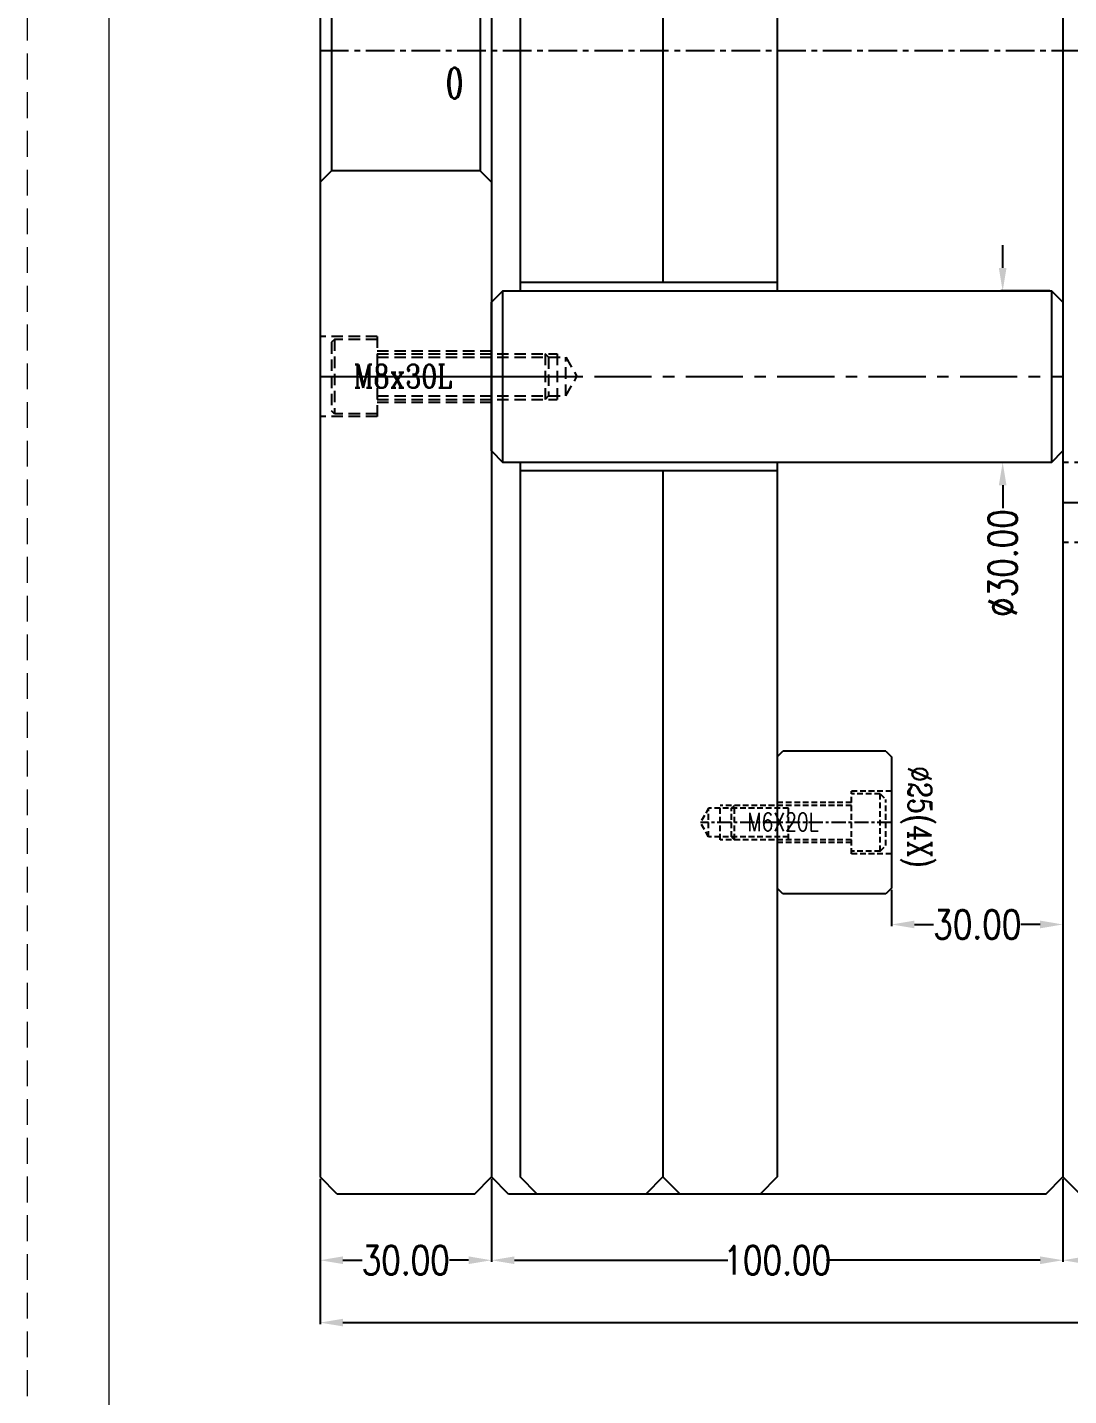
# Model space of a CAD drawing. Header units: millimetres. Extents: x 29875 to 31218, y -21313 to -20364.
# Drawn here: x 29875.5 to 30057.7, y -20852.5 to -20613.2 of the extents above; entities that cross this region are included whole.
import ezdxf

# ---------------------------------------------------------------- set-up
doc = ezdxf.new("R2010")
doc.units = ezdxf.units.MM
doc.header["$LTSCALE"] = 8
for name, pattern in [('CENTER', [2, 1.25, -0.25, 0.25, -0.25]), ('CENTER2', [1.125, 0.75, -0.125, 0.125, -0.125]), ('DASHED', [0.75, 0.5, -0.25]), ('HIDDEN', [0.375, 0.25, -0.125]), ('HIDDEN2', [0.1875, 0.125, -0.0625])]:
    doc.linetypes.add(name, pattern=pattern)
doc.layers.get('DEFPOINTS').update_dxf_attribs({"color": 6})
for name, color, linetype in [('CL', 1, 'Continuous'), ('Layer3', 3, 'Continuous'), ('SCREW', 52, 'HIDDEN'), ('SP', 3, 'Continuous')]:
    doc.layers.add(name, color=color, linetype=linetype)
doc.layers.add('dim', color=3, linetype='Continuous', lineweight=15)
doc.layers.add('MBOM-ASSIS-LAYER', color=71, linetype='Continuous', lineweight=9)
doc.styles.add('ROMANC', font='RomanC.ttf', dxfattribs={"width": 0.8, "height": 7})
doc.styles.get("Standard").update_dxf_attribs({"font": 'txt.shx', "width": 0.8, "bigfont": 'chineset.shx'})
doc.styles.add('txt', font='txt.shx', dxfattribs={"width": 0.75, "height": 3.2})
doc.dimstyles.new('ISO-25', dxfattribs={"dimtxt": 5, "dimasz": 4, "dimexe": 0.3, "dimexo": 0.3, "dimtad": 0, "dimzin": 1, "dimdsep": 46, "dimtxsty": 'Standard', "dimcen": 0, "dimclrd": 3, "dimclre": 3, "dimclrt": 3, "dimazin": 0, "dimtfac": 1, "dimtofl": 0, "dimtmove": 0, "dimatfit": 0, "dimfxl": 0, "dimarcsym": 0})

# ---------------------------------------------------------------- blocks, each defined once
blk = doc.blocks.new('*D26982')
at = {"layer": 'DEFPOINTS', "color": 0}
for p in [(30056.71, -20814.24), (30166.71, -20814.24), (30166.71, -20828.8)]:
    blk.add_point(p, dxfattribs=at)
at = {"layer": 'dim', "color": 3, "lineweight": -2}
for p, q in [((30056.71, -20814.54), (30056.71, -20829.1)), ((30166.71, -20814.54), (30166.71, -20829.1)), ((30060.71, -20828.8), (30103.41, -20828.8)), ((30162.71, -20828.8), (30120, -20828.8))]:
    blk.add_line(p, q, dxfattribs=at)
at = {"layer": 'dim', "color": 3}
for points in [[(30060.71, -20828.13), (30060.71, -20829.47), (30056.71, -20828.8)], [(30162.71, -20829.47), (30162.71, -20828.13), (30166.71, -20828.8)]]:
    blk.add_solid(points, dxfattribs=at)
at = {"layer": 'dim', "color": 3, "insert": (30111.71, -20828.8), "char_height": 5, "attachment_point": 5}
blk.add_mtext('110.00', dxfattribs=at)
blk = doc.blocks.new('*D26983')
at = {"layer": 'DEFPOINTS', "color": 0}
for p in [(29956.71, -20814.24), (30056.71, -20814.24), (30056.71, -20828.8)]:
    blk.add_point(p, dxfattribs=at)
at = {"layer": 'dim', "color": 3, "lineweight": -2}
for p, q in [((29956.71, -20814.54), (29956.71, -20829.1)), ((30056.71, -20814.54), (30056.71, -20829.1)), ((29960.71, -20828.8), (29998.08, -20828.8)), ((30052.71, -20828.8), (30015.33, -20828.8))]:
    blk.add_line(p, q, dxfattribs=at)
at = {"layer": 'dim', "color": 3}
for points in [[(29960.71, -20828.13), (29960.71, -20829.47), (29956.71, -20828.8)], [(30052.71, -20829.47), (30052.71, -20828.13), (30056.71, -20828.8)]]:
    blk.add_solid(points, dxfattribs=at)
at = {"layer": 'dim', "color": 3, "insert": (30006.71, -20828.8), "char_height": 5, "attachment_point": 5}
blk.add_mtext('100.00', dxfattribs=at)
blk = doc.blocks.new('*D26984')
at = {"layer": 'DEFPOINTS', "color": 0}
for p in [(29926.71, -20814.24), (29956.71, -20814.24), (29956.71, -20828.8)]:
    blk.add_point(p, dxfattribs=at)
at = {"layer": 'dim', "color": 3, "lineweight": -2}
for p, q in [((29926.71, -20814.54), (29926.71, -20829.1)), ((29956.71, -20814.54), (29956.71, -20829.1)), ((29930.71, -20828.8), (29934.08, -20828.8)), ((29952.71, -20828.8), (29949.33, -20828.8))]:
    blk.add_line(p, q, dxfattribs=at)
at = {"layer": 'dim', "color": 3}
for points in [[(29930.71, -20828.13), (29930.71, -20829.47), (29926.71, -20828.8)], [(29952.71, -20829.47), (29952.71, -20828.13), (29956.71, -20828.8)]]:
    blk.add_solid(points, dxfattribs=at)
at = {"layer": 'dim', "color": 3, "insert": (29941.71, -20828.8), "char_height": 5, "attachment_point": 5}
blk.add_mtext('30.00', dxfattribs=at)
blk = doc.blocks.new('*D26985')
at = {"layer": 'DEFPOINTS', "color": 0}
for p in [(29926.71, -20814.24), (30297.71, -20814.24), (30297.71, -20839.71)]:
    blk.add_point(p, dxfattribs=at)
at = {"layer": 'dim', "color": 3, "lineweight": -2}
for p, q in [((29926.71, -20814.54), (29926.71, -20840.01)), ((30297.71, -20814.54), (30297.71, -20840.01)), ((29930.71, -20839.71), (30072.91, -20839.71)), ((30293.71, -20839.71), (30091.5, -20839.71))]:
    blk.add_line(p, q, dxfattribs=at)
at = {"layer": 'dim', "color": 3}
for points in [[(29930.71, -20839.04), (29930.71, -20840.37), (29926.71, -20839.71)], [(30293.71, -20840.37), (30293.71, -20839.04), (30297.71, -20839.71)]]:
    blk.add_solid(points, dxfattribs=at)
at = {"layer": 'dim', "color": 3, "insert": (30082.21, -20839.71), "char_height": 5, "attachment_point": 5}
blk.add_mtext('371.00', dxfattribs=at)
blk = doc.blocks.new('20100617.142056')
at = {"layer": 'MBOM-ASSIS-LAYER', "linetype": 'DASHED'}
blk.add_line((-1189, 0), (-1189, 841), dxfattribs=at)
at = {"layer": 'MBOM-ASSIS-LAYER'}
blk.add_line((-1176.3, 12.7), (-1176.3, 828.3), dxfattribs=at)
blk = doc.blocks.new('*D27692')
at = {"layer": 'DEFPOINTS', "color": 0}
for p in [(30046.16, -20659.24), (30054.71, -20659.24), (30054.71, -20689.24)]:
    blk.add_point(p, dxfattribs=at)
at = {"layer": 'dim', "color": 3, "lineweight": -2}
for p, q in [((30046.16, -20655.24), (30046.16, -20651.24)), ((30054.41, -20659.24), (30045.86, -20659.24)), ((30054.41, -20689.24), (30045.86, -20689.24)), ((30046.16, -20693.24), (30046.16, -20697.24))]:
    blk.add_line(p, q, dxfattribs=at)
at = {"layer": 'dim', "color": 3}
for points in [[(30045.49, -20655.24), (30046.83, -20655.24), (30046.16, -20659.24)], [(30046.83, -20693.24), (30045.49, -20693.24), (30046.16, -20689.24)]]:
    blk.add_solid(points, dxfattribs=at)
at = {"layer": 'dim', "color": 3, "insert": (30046.16, -20706.86), "char_height": 5, "attachment_point": 5, "rotation": 90}
blk.add_mtext('%%c30.00', dxfattribs=at)
blk = doc.blocks.new('*D27724')
at = {"layer": 'DEFPOINTS', "color": 0}
for p in [(30026.71, -20763.74), (30056.71, -20763.89), (30056.71, -20770.07)]:
    blk.add_point(p, dxfattribs=at)
at = {"layer": 'dim', "color": 3, "lineweight": -2}
for p, q in [((30026.71, -20764.04), (30026.71, -20770.37)), ((30056.71, -20764.19), (30056.71, -20770.37)), ((30030.71, -20770.07), (30034.08, -20770.07)), ((30052.71, -20770.07), (30049.33, -20770.07))]:
    blk.add_line(p, q, dxfattribs=at)
at = {"layer": 'dim', "color": 3}
for points in [[(30030.71, -20769.4), (30030.71, -20770.74), (30026.71, -20770.07)], [(30052.71, -20770.74), (30052.71, -20769.4), (30056.71, -20770.07)]]:
    blk.add_solid(points, dxfattribs=at)
at = {"layer": 'dim', "color": 3, "insert": (30041.71, -20770.07), "char_height": 5, "attachment_point": 5}
blk.add_mtext('30.00', dxfattribs=at)

msp = doc.modelspace()

# ---------------------------------------------------------------- linework, layer by layer
at = {"linetype": 'Continuous'}
for p, q in [((29926.706, -20420.239), (29926.706, -20814.239)), ((29956.706, -20420.239), (29956.706, -20814.239)), ((29961.706, -20471.239), (29961.706, -20659.239)), ((29986.706, -20471.239), (29986.706, -20657.739)), ((30006.706, -20479.739), (30006.706, -20659.239)), ((30056.706, -20479.739), (30056.706, -20814.239)), ((29961.706, -20689.239), (29961.706, -20814.239)), ((30006.706, -20689.239), (30006.706, -20814.239)), ((29986.706, -20690.739), (29986.706, -20814.239)), ((29929.706, -20817.239), (29926.706, -20814.239)), ((29953.706, -20817.239), (29956.706, -20814.239)), ((29959.706, -20817.239), (29956.706, -20814.239)), ((29964.706, -20817.239), (29961.706, -20814.239)), ((29986.706, -20814.239), (29983.706, -20817.239)), ((29989.706, -20817.239), (29986.706, -20814.239)), ((30006.706, -20814.239), (30003.706, -20817.239)), ((30053.706, -20817.239), (30056.706, -20814.239)), ((30059.706, -20817.239), (30056.706, -20814.239)), ((29953.706, -20817.239), (29929.706, -20817.239)), ((30053.706, -20817.239), (29959.706, -20817.239)), ((29983.706, -20817.239), (29964.706, -20817.239)), ((30003.706, -20817.239), (29989.706, -20817.239))]:
    msp.add_line(p, q, dxfattribs=at)
at = {"color": 8, "linetype": 'Continuous'}
for p, q in [((29928.706, -20596.239), (29928.706, -20638.239)), ((29954.706, -20596.239), (29954.706, -20638.239)), ((29926.706, -20640.239), (29928.706, -20638.239)), ((29954.706, -20638.239), (29928.706, -20638.239)), ((29956.706, -20640.239), (29954.706, -20638.239))]:
    msp.add_line(p, q, dxfattribs=at)
for p, q in [((29961.706, -20657.739), (30006.706, -20657.739)), ((30006.706, -20690.739), (29961.706, -20690.739))]:
    msp.add_line(p, q)
at = {"linetype": 'HIDDEN'}
for p, q in [((29936.706, -20667.239), (29926.706, -20667.239)), ((29936.706, -20667.239), (29936.706, -20681.239)), ((29936.706, -20669.739), (29956.706, -20669.739)), ((29936.706, -20678.739), (29956.706, -20678.739)), ((29936.706, -20681.239), (29926.706, -20681.239)), ((30066.706, -20689.239), (30056.706, -20689.239)), ((30066.706, -20703.239), (30056.706, -20703.239))]:
    msp.add_line(p, q, dxfattribs=at)
at = {"layer": 'CL', "color": 7, "linetype": 'CENTER', "ltscale": 0.5}
msp.add_line((30307.706, -20617.239), (29926.706, -20617.239), dxfattribs=at)
at = {"layer": 'SCREW'}
for p, q in [((29929.206, -20667.739), (29928.706, -20668.239)), ((29929.206, -20667.739), (29929.206, -20680.739)), ((29936.706, -20667.739), (29929.206, -20667.739)), ((29928.706, -20668.239), (29928.706, -20680.239)), ((29936.706, -20670.239), (29968.206, -20670.239)), ((29966.081, -20670.239), (29966.081, -20678.239)), ((29966.706, -20670.864), (29966.081, -20670.239)), ((29968.206, -20670.239), (29968.206, -20678.239)), ((29936.706, -20670.864), (29969.706, -20670.864)), ((29966.706, -20670.864), (29966.706, -20677.614)), ((29969.706, -20670.864), (29971.655, -20674.239)), ((29969.706, -20677.614), (29969.706, -20670.864)), ((29969.706, -20677.614), (29971.655, -20674.239)), ((29936.706, -20677.614), (29969.706, -20677.614)), ((29966.706, -20677.614), (29966.081, -20678.239)), ((29936.706, -20678.239), (29968.206, -20678.239)), ((29929.206, -20680.739), (29928.706, -20680.239)), ((29936.706, -20680.739), (29929.206, -20680.739))]:
    msp.add_line(p, q, dxfattribs=at)
at = {"layer": 'SCREW', "linetype": 'CENTER2', "ltscale": 10}
for p, q in [((29926.706, -20674.239), (29971.655, -20674.239)), ((30056.706, -20696.239), (30131.655, -20696.239))]:
    msp.add_line(p, q, dxfattribs=at)
at = {"layer": 'SCREW', "linetype": 'HIDDEN2'}
for p, q in [((30019.706, -20757.739), (30019.706, -20746.739)), ((30026.706, -20746.739), (30019.706, -20746.739)), ((30019.706, -20749.239), (29996.706, -20749.239)), ((29996.706, -20755.239), (29996.706, -20749.239)), ((29998.706, -20749.739), (29999.206, -20749.239)), ((29999.206, -20755.239), (29999.206, -20749.239)), ((30019.706, -20748.739), (30006.706, -20748.739)), ((30008.706, -20755.239), (30008.706, -20749.239)), ((30024.706, -20747.239), (30019.706, -20747.239)), ((30024.706, -20757.239), (30024.706, -20747.239)), ((30024.706, -20747.239), (30025.706, -20748.239)), ((30025.706, -20756.239), (30025.706, -20748.239)), ((29994.706, -20749.739), (29993.263, -20752.239)), ((29994.706, -20754.739), (29994.706, -20749.739)), ((30008.706, -20749.739), (29994.706, -20749.739)), ((29998.706, -20754.739), (29998.706, -20749.739)), ((29994.706, -20754.739), (29993.263, -20752.239)), ((30008.706, -20754.739), (29994.706, -20754.739)), ((30019.706, -20755.239), (29996.706, -20755.239)), ((29998.706, -20754.739), (29999.206, -20755.239)), ((30019.706, -20755.739), (30006.706, -20755.739)), ((30024.706, -20757.239), (30025.706, -20756.239)), ((30024.706, -20757.239), (30019.706, -20757.239)), ((30026.706, -20757.739), (30019.706, -20757.739))]:
    msp.add_line(p, q, dxfattribs=at)
at = {"layer": 'SCREW', "linetype": 'CENTER', "ltscale": 0.25}
msp.add_line((30026.706, -20752.239), (29993.263, -20752.239), dxfattribs=at)
at = {"layer": 'SP'}
for p, q in [((29958.706, -20659.239), (29956.706, -20661.239)), ((29958.706, -20659.239), (30054.706, -20659.239)), ((29958.706, -20689.239), (29958.706, -20659.239)), ((30054.706, -20659.239), (30054.706, -20689.239)), ((30056.706, -20661.239), (30054.706, -20659.239)), ((29956.706, -20687.239), (29956.706, -20661.239)), ((30056.706, -20661.239), (30056.706, -20687.239)), ((29956.706, -20687.239), (29958.706, -20689.239)), ((30054.706, -20689.239), (29958.706, -20689.239)), ((30054.706, -20689.239), (30056.706, -20687.239))]:
    msp.add_line(p, q, dxfattribs=at)
at = {"layer": 'SP', "linetype": 'CENTER'}
msp.add_line((29926.706, -20674.239), (30056.706, -20674.239), dxfattribs=at)
at = {"layer": 'SP', "color": 145}
for p, q in [((30006.706, -20740.739), (30007.706, -20739.739)), ((30025.706, -20739.739), (30007.706, -20739.739)), ((30025.706, -20739.739), (30026.706, -20740.739)), ((30006.706, -20740.739), (30006.706, -20763.739)), ((30026.706, -20740.739), (30026.706, -20763.739)), ((30007.706, -20764.739), (30006.706, -20763.739)), ((30026.706, -20763.739), (30025.706, -20764.739)), ((30025.706, -20764.739), (30007.706, -20764.739))]:
    msp.add_line(p, q, dxfattribs=at)

# ---------------------------------------------------------------- block references
at = {"layer": 'MBOM-ASSIS-LAYER', "xscale": 1.128931574008096, "yscale": 1.128931574008096, "zscale": 1.128931574008096}
msp.add_blockref('20100617.142056', (31217.782, -21313.157), dxfattribs=at)

# ---------------------------------------------------------------- texts
at = {"color": 8, "linetype": 'Continuous', "style": 'ROMANC', "width": 0.6}
msp.add_text('O', height=5.4, dxfattribs=at).set_placement((29948.714, -20625.622))
at = {"layer": 'dim', "style": 'ROMANC', "width": 0.8}
msp.add_text('M8x30L', height=4.0648, dxfattribs=at).set_placement((29932.574, -20676.207))
msp.add_text('%%C25(4X)', height=4.0648, rotation=990, dxfattribs=at).set_placement((30029.645, -20742.384))
at = {"layer": 'Layer3', "style": 'txt', "width": 0.75}
msp.add_text('M6X20L', height=3.2, dxfattribs=at).set_placement((30001.511, -20753.746))

# ---------------------------------------------------------------- dimensions: what is measured, and where the dimension line sits
at = {"layer": 'dim'}
dim = msp.add_linear_dim(base=(30046.159, -20659.239), p1=(30054.706, -20689.239), p2=(30054.706, -20659.239), angle=90, text='%%c<>', dimstyle='ISO-25', dxfattribs=at)
dim.commit()
dim.dimension.update_dxf_attribs({"geometry": '*D27692', "text_midpoint": (30046.159, -20706.864), "dimtype": 160})
for base, p1, p2, picture, middle in [((30056.706, -20770.07), (30026.706, -20763.739), (30056.706, -20763.888), '*D27724', (30041.706, -20770.07)), ((29956.706, -20828.8), (29926.706, -20814.239), (29956.706, -20814.239), '*D26984', (29941.706, -20828.8)), ((30056.706, -20828.8), (29956.706, -20814.239), (30056.706, -20814.239), '*D26983', (30006.706, -20828.8)), ((30166.706, -20828.8), (30056.706, -20814.239), (30166.706, -20814.239), '*D26982', (30111.706, -20828.8))]:
    dim = msp.add_linear_dim(base=base, p1=p1, p2=p2, dimstyle='ISO-25', dxfattribs=at)
    dim.commit()
    dim.dimension.update_dxf_attribs({"geometry": picture, "text_midpoint": middle})
dim = msp.add_linear_dim(base=(30297.706, -20839.706), p1=(29926.706, -20814.239), p2=(30297.706, -20814.239), dimstyle='ISO-25', dxfattribs=at)
dim.commit()
dim.dimension.update_dxf_attribs({"geometry": '*D26985', "text_midpoint": (30082.206, -20839.706), "dimtype": 160})

doc.saveas('drawing.dxf')
